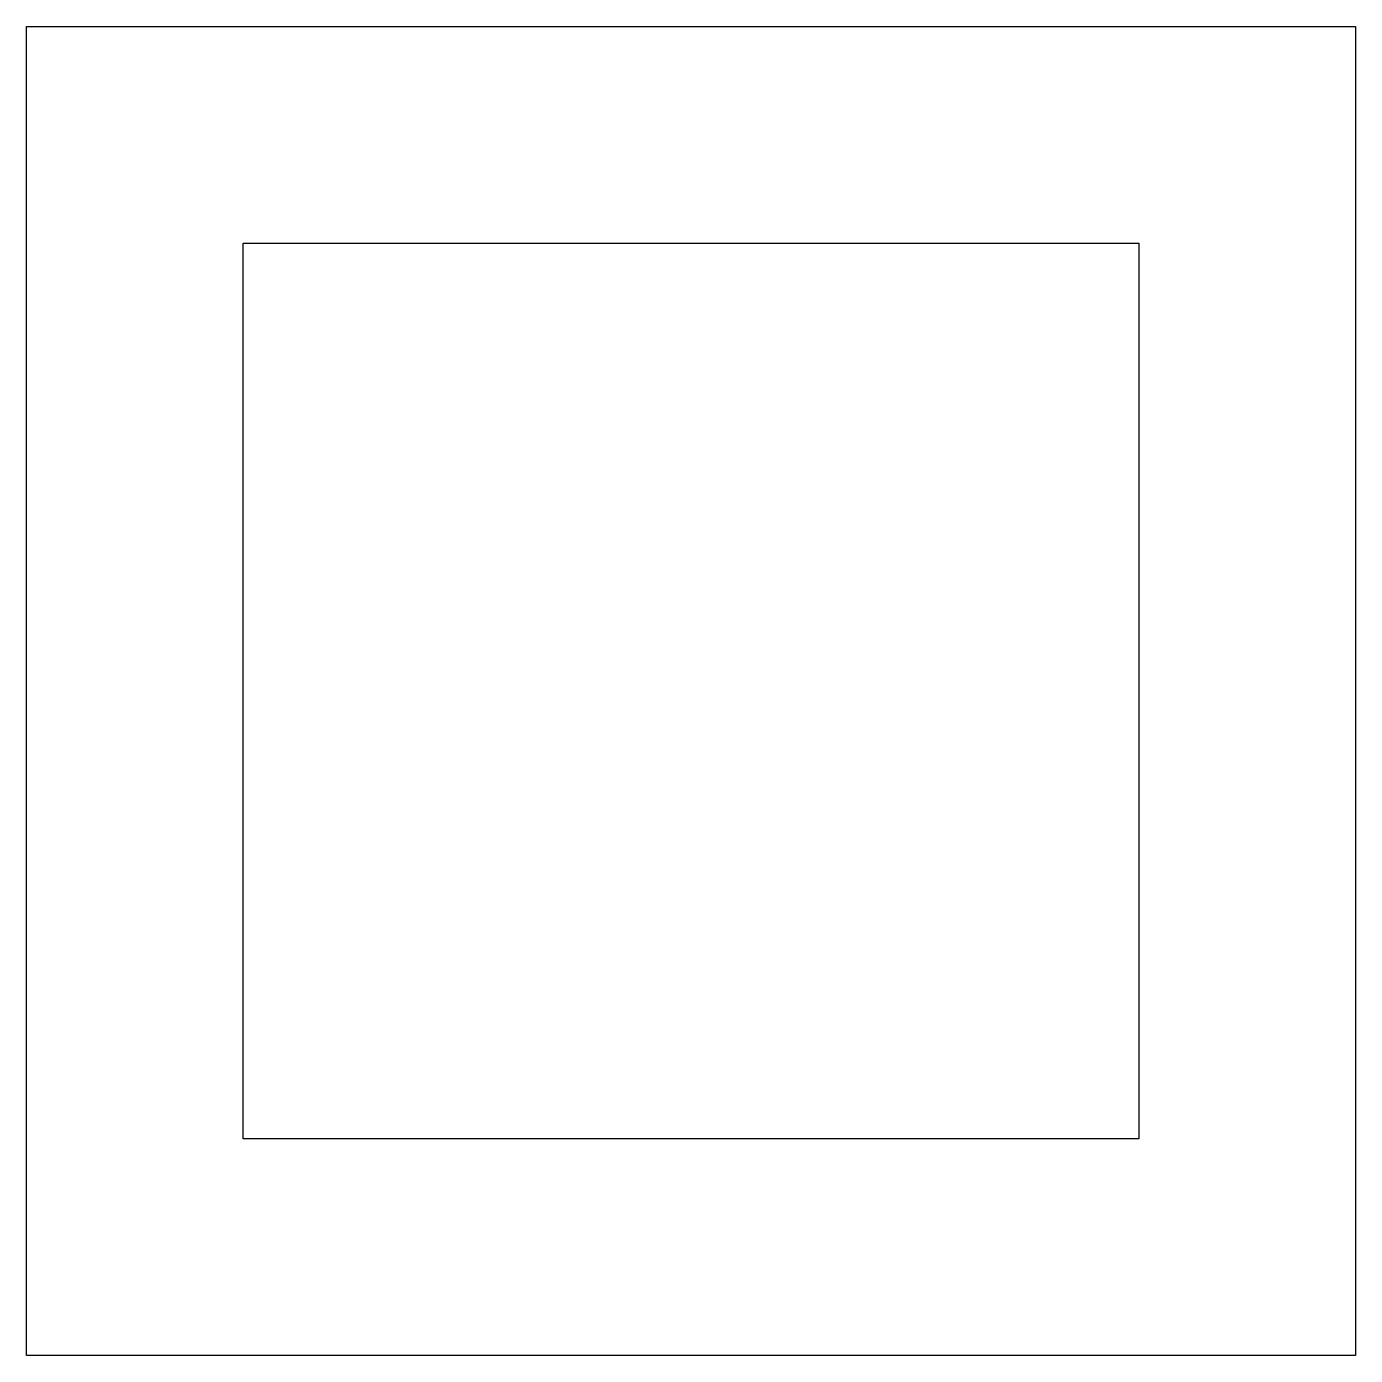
# Model space of a CAD drawing. Header units: millimetres. Extents: x -24 to 122, y -21 to 125.
import ezdxf

# ---------------------------------------------------------------- set-up
doc = ezdxf.new("R2010")
doc.units = ezdxf.units.MM
doc.layers.get('0').update_dxf_attribs({"linetype": 'CONTINUOUS'})

msp = doc.modelspace()

# ---------------------------------------------------------------- linework, layer by layer
for points in [[(-23.8125, 125.4125), (122.2375, 125.4125), (122.2375, -20.6375), (-23.8125, -20.6375)], [(0, 3.175), (0, 101.6), (98.425, 101.6), (98.425, 3.175)]]:
    msp.add_lwpolyline(points, close=True)

doc.saveas('drawing.dxf')
